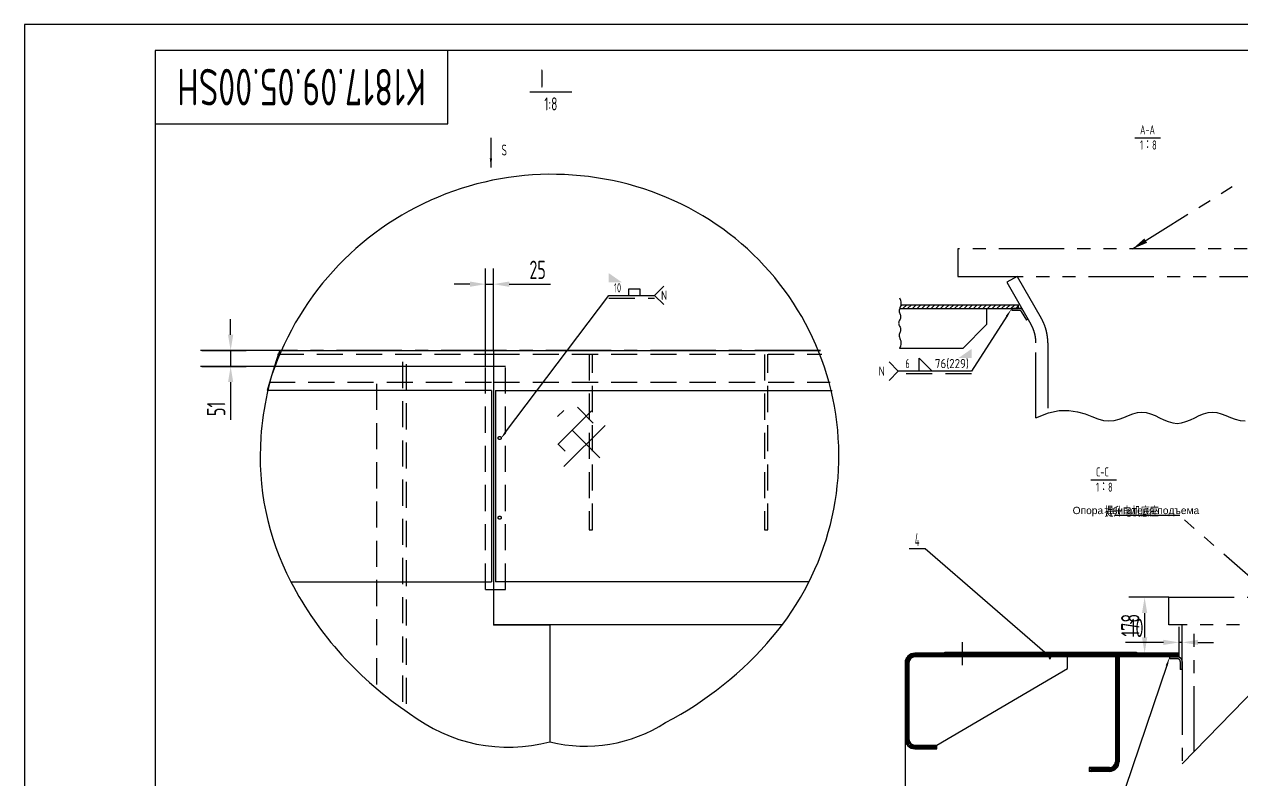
# Model space of a CAD drawing. Header units: millimetres. Extents: x -30 to 21000, y -299 to 14850.
# Drawn here: x 0 to 11638, y 7626 to 14850 of the extents above; entities that cross this region are included whole.
import ezdxf
from ezdxf.enums import TextEntityAlignment as Align

# ---------------------------------------------------------------- set-up
doc = ezdxf.new("R2010")
doc.units = ezdxf.units.MM
doc.header["$LTSCALE"] = 500
for name, pattern in [('F', [0.75, 0.5, -0.25]), ('G', [2, 1.25, -0.25, 0.25, -0.25]), ('K', [2.5, 1.25, -0.25, 0.25, -0.25, 0.25, -0.25])]:
    doc.linetypes.add(name, pattern=pattern)
for name, color, linetype in [('01', 7, 'Continuous'), ('02', 1, 'Continuous'), ('04', 2, 'F'), ('05', 4, 'G'), ('07', 6, 'K'), ('08', 1, 'Continuous'), ('11', 3, 'Continuous'), ('13', 3, 'Continuous')]:
    doc.layers.add(name, color=color, linetype=linetype)
doc.styles.get("Standard").update_dxf_attribs({"font": 'isocp', "width": 0.707, "bigfont": 'intecad.shx'})
doc.dimstyles.new('INTE', dxfattribs={"dimscale": 50, "dimtxt": 3.5, "dimasz": 3, "dimexe": 3, "dimexo": 0, "dimgap": 1, "dimtad": 1, "dimdec": 3, "dimdsep": 46, "dimtxsty": 'Standard', "dimcen": 0, "dimclrd": 1, "dimclre": 1, "dimclrt": 3, "dimaunit": 1, "dimadec": 0, "dimazin": 0, "dimtfac": 1, "dimtmove": 0, "dimatfit": 0, "dimfxl": 1, "dimarcsym": 0})
doc.dimstyles.new('inte_lin_lin4', dxfattribs={"dimscale": 50, "dimtxt": 3.5, "dimasz": 3, "dimexe": 3, "dimexo": 0, "dimgap": 1, "dimtad": 1, "dimtih": 1, "dimdec": 3, "dimdsep": 46, "dimtxsty": 'Standard', "dimblk2": 'inte_dim_blk', "dimsah": 1, "dimcen": 0, "dimse2": 1, "dimclrd": 1, "dimclre": 1, "dimclrt": 3, "dimaunit": 1, "dimadec": 0, "dimazin": 0, "dimtfac": 1, "dimtmove": 0, "dimatfit": 3, "dimfxl": 1, "dimarcsym": 0})
pattern_1 = [(135, (-70584.1, -19269.959), (-6.7351921, -6.7351921), [])]

# ---------------------------------------------------------------- blocks, each defined once
blk = doc.blocks.new('*U1', base_point=(16296, 16788))
at = {"layer": '02', "color": 1, "linetype": 'Continuous'}
for p, q in [((16431, 17192), (16371, 17133)), ((16696, 17188), (16374, 16866)), ((16561, 17222), (16713, 17070)), ((16825, 17048), (16431, 16654)), ((16511, 17003), (16776, 16737)), ((16373, 16871), (16443, 16801))]:
    blk.add_line(p, q, dxfattribs=at)
blk = doc.blocks.new('*D5')
at = {"layer": '08', "color": 1, "lineweight": -2}
for p, q in [((4410, 11578), (4410, 12515)), ((4485, 11731), (4485, 12515)), ((4260, 12365), (4110, 12365)), ((4410, 12365), (4485, 12365)), ((4635, 12365), (5030, 12365))]:
    blk.add_line(p, q, dxfattribs=at)
at = {"layer": '08', "color": 1}
for points in [[(4260, 12390), (4260, 12340), (4410, 12365)], [(4635, 12390), (4635, 12340), (4485, 12365)]]:
    blk.add_solid(points, dxfattribs=at)
at = {"layer": 'Defpoints', "color": 0}
for p in [(4485, 12365), (4485, 11731), (4410, 11578)]:
    blk.add_point(p, dxfattribs=at)
at = {"layer": '08', "color": 3, "insert": (4907, 12502), "char_height": 175, "attachment_point": 5}
blk.add_mtext('25', dxfattribs=at)
blk = doc.blocks.new('*D6')
at = {"layer": '08', "color": 1, "lineweight": -2}
for p, q in [((1972, 11881), (1972, 12031)), ((1696, 11731), (2122, 11731)), ((1972, 11731), (1972, 11578)), ((1696, 11578), (2122, 11578)), ((1972, 11428), (1972, 11066))]:
    blk.add_line(p, q, dxfattribs=at)
at = {"layer": '08', "color": 1}
for points in [[(1947, 11881), (1997, 11881), (1972, 11731)], [(1947, 11428), (1997, 11428), (1972, 11578)]]:
    blk.add_solid(points, dxfattribs=at)
at = {"layer": 'Defpoints', "color": 0}
for p in [(1696, 11731), (1696, 11578), (1972, 11578)]:
    blk.add_point(p, dxfattribs=at)
at = {"layer": '08', "color": 3, "insert": (1834, 11172), "char_height": 175, "attachment_point": 5, "rotation": 90}
blk.add_mtext('51', dxfattribs=at)
blk = doc.blocks.new('*D9')
at = {"layer": '08', "color": 1, "lineweight": -2}
for p, q in [((11039, 8836), (11039, 9089)), ((11069, 8837), (11069, 9089)), ((10889, 8939), (10528, 8939)), ((11069, 8939), (11039, 8939)), ((11219, 8939), (11369, 8939))]:
    blk.add_line(p, q, dxfattribs=at)
at = {"layer": '08', "color": 1}
for points in [[(10889, 8964), (10889, 8914), (11039, 8939)], [(11219, 8964), (11219, 8914), (11069, 8939)]]:
    blk.add_solid(points, dxfattribs=at)
at = {"layer": 'Defpoints', "color": 0}
for p in [(11039, 8939), (11039, 8836), (11069, 8837)]:
    blk.add_point(p, dxfattribs=at)
at = {"layer": '08', "color": 3, "insert": (10633, 9077), "char_height": 175, "attachment_point": 5}
blk.add_mtext('10', dxfattribs=at)
blk = doc.blocks.new('*D10')
at = {"layer": '08', "color": 1, "lineweight": -2}
for p, q in [((10941, 9370), (10560, 9370)), ((10710, 9220), (10710, 8986)), ((10932, 8836), (10560, 8836))]:
    blk.add_line(p, q, dxfattribs=at)
at = {"layer": '08', "color": 1}
for points in [[(10685, 9220), (10735, 9220), (10710, 9370)], [(10685, 8986), (10735, 8986), (10710, 8836)]]:
    blk.add_solid(points, dxfattribs=at)
at = {"layer": 'Defpoints', "color": 0}
for p in [(10941, 9370), (10710, 8836), (10932, 8836)]:
    blk.add_point(p, dxfattribs=at)
at = {"layer": '08', "color": 3, "insert": (10573, 9103), "char_height": 175, "attachment_point": 5, "rotation": 90}
blk.add_mtext('178', dxfattribs=at)
blk = doc.blocks.new('inte_dim_blk')
at = {"layer": '08', "color": 1}
blk.add_line((0, 0), (-3, 0), dxfattribs=at)
blk = doc.blocks.new('*D12')
at = {"layer": '08', "color": 1, "lineweight": -2}
for p, q in [((8420, 8224), (8420, 6947)), ((8270, 7097), (8120, 7097)), ((8570, 7097), (9151, 7097))]:
    blk.add_line(p, q, dxfattribs=at)
at = {"layer": '08', "color": 1}
blk.add_solid([(8270, 7122), (8270, 7072), (8420, 7097)], dxfattribs=at)
at = {"layer": 'Defpoints', "color": 0}
for p in [(8420, 8224), (8420, 7097), (8420, 6123)]:
    blk.add_point(p, dxfattribs=at)
at = {"layer": '08', "color": 1, "lineweight": -2, "xscale": 150, "yscale": 150, "zscale": 150, "rotation": 180}
blk.add_blockref('inte_dim_blk', (8420, 7097), dxfattribs=at)
at = {"layer": '08', "color": 3, "insert": (8936, 7234), "char_height": 175, "attachment_point": 5}
blk.add_mtext('4699', dxfattribs=at)
blk = doc.blocks.new('*U48', base_point=(251.96, 168.31))
at = {"layer": '01'}
for p, q in [((251.96, 168.31), (251.96, 182.31)), ((195.96, 168.31), (251.96, 168.31))]:
    blk.add_line(p, q, dxfattribs=at)
blk = doc.blocks.new('*U49')
at = {"layer": '04'}
blk.add_blockref('*U48', (0, 0), dxfattribs=at)
blk = doc.blocks.new('*U50')
at = {"layer": '01'}
for points in [[(415, 292), (25, 292)], [(25, 292), (25, 5)]]:
    blk.add_lwpolyline(points, dxfattribs=at)
at = {"layer": '02'}
for points in [[(420, 297), (0, 297)], [(0, 297), (0, 0)]]:
    blk.add_lwpolyline(points, dxfattribs=at)

msp = doc.modelspace()

# ---------------------------------------------------------------- hatches: boundary and pattern name
at = {"layer": '02', "linetype": 'Continuous'}
h = msp.add_hatch(dxfattribs=at)
h.set_pattern_fill('ANSI31', color=1, scale=10, style=0)
h.set_pattern_definition([(45, (-6785.412, 0), (-22.45064, 22.45064), [])])
h.paths.add_polyline_path([(9501.5663, 12131.7911), (9505.637, 12131.7911), (9505.637, 12167.7911), (8379.1007, 12167.7911), (8378.2266, 12162.0533), (8374.4311, 12149.1719), (8370.0139, 12137.6444), (8367.7336, 12131.7911)])
at = {"layer": '02'}
h = msp.add_hatch(dxfattribs=at)
h.set_pattern_fill('ANSI31', color=256, scale=3, angle=90, style=0)
h.set_pattern_definition(pattern_1)
edge = h.paths.add_edge_path()
edge.add_line((10631.1931, 8844.9089), (10631.1931, 8835.9089))
edge.add_line((8801.1931, 8844.9089), (10631.1931, 8844.9089))
edge.add_line((8801.1931, 8835.9089), (8801.1931, 8844.9089))
h = msp.add_hatch(dxfattribs=at)
h.set_pattern_fill('ANSI31', color=256, scale=3, style=0)
h.set_pattern_definition([(45, (-70584.1, -19269.959), (-6.7351921, 6.7351921), [])])
h.paths.add_polyline_path([(8420.1931, 8013.9089, 0.4142135624), (8513.1931, 7920.9089), (8723.1931, 7920.9089), (8723.1931, 7956.9089), (8513.1931, 7956.9089, -0.4142135624), (8456.1931, 8013.9089), (8456.1931, 8742.9089, -0.4142135624), (8513.1931, 8799.9089), (8966.1931, 8799.9089), (8966.1931, 8835.9089), (8513.1931, 8835.9089, 0.4142135624), (8420.1931, 8742.9089)])
h.paths.add_polyline_path([(11039.1931, 8835.9089), (8966.1931, 8835.9089), (8966.1931, 8799.9089), (11039.1931, 8799.9089)])
h = msp.add_hatch(dxfattribs=at)
h.set_pattern_fill('ANSI31', color=256, scale=3, angle=90, style=0)
h.set_pattern_definition(pattern_1)
h.paths.add_polyline_path([(10430.1931, 7797.9089, -0.4142135624), (10373.1931, 7740.9089), (10181.1931, 7740.9089), (10181.1931, 7704.9089), (10373.1931, 7704.9089, 0.4142135624), (10466.1931, 7797.9089), (10466.1931, 8799.9089), (10430.1931, 8799.9089)])

# ---------------------------------------------------------------- linework, layer by layer
for p, q in [((4485.1942, 11730.5401), (4485.1942, 9102.5401)), ((4485.1942, 11730.5401), (4485.1942, 9111.5401)), ((4503.1942, 11349.5401), (4503.1942, 9519.5401)), ((4485.1942, 9111.5401), (7247.2633, 9111.5401)), ((5025.1942, 9102.5401), (4485.1942, 9102.5401)), ((5025.1942, 9102.5401), (5025.1942, 7988.4961))]:
    msp.add_line(p, q)
at = {"layer": '01'}
for p, q in [((5233.4213, 14201.5012), (4833.4213, 14201.5012)), ((9439.6342, 12131.7911), (9505.637, 12131.7911)), ((4467.1942, 11349.5401), (2321.114, 11349.5401)), ((4503.1942, 11349.5401), (7723.1966, 11349.5401)), ((2547.2484, 9519.5401), (4467.1942, 9519.5401)), ((7497.0623, 9519.5401), (4503.1942, 9519.5401)), ((8801.1931, 8844.9089), (10631.1931, 8844.9089)), ((8801.1931, 8844.9089), (8801.1931, 8835.9089)), ((8801.1931, 8835.9089), (8801.1931, 8844.9089)), ((10631.1931, 8844.9089), (10631.1931, 8835.9089)), ((8420.1931, 8742.9089), (8420.1931, 8013.9089)), ((8456.1931, 8742.9089), (8456.1931, 8013.9089)), ((11039.1931, 8835.9089), (8513.1931, 8835.9089)), ((11039.1931, 8799.9089), (8513.1931, 8799.9089)), ((9971.883, 8689.8343), (9971.883, 8799.9089)), ((11024.1931, 8799.9089), (11039.1931, 8799.9089)), ((8723.1931, 7957.5109), (9971.883, 8689.8343)), ((8513.1931, 7956.9089), (8723.1931, 7956.9089)), ((8513.1931, 7920.9089), (8723.1931, 7920.9089)), ((8723.1931, 7956.9089), (8723.1931, 7957.5109)), ((8723.1931, 7920.9089), (8723.1931, 7956.9089))]:
    msp.add_line(p, q, dxfattribs=at)
at = {"layer": '01', "color": 7, "linetype": 'Continuous'}
for p, q in [((8367.7336, 12131.7911), (9501.5663, 12131.7911)), ((8379.1007, 12167.7911), (9505.637, 12167.7911)), ((9199.637, 12131.7911), (9199.637, 11978.7911)), ((9505.637, 12131.7911), (9505.637, 12167.7911)), ((8971.637, 11750.7911), (9199.637, 11978.7911)), ((2434.3148, 11730.5401), (4485.1942, 11730.5401)), ((4485.1942, 11730.5401), (7609.9959, 11730.5401)), ((8971.637, 11750.7911), (8367.9796, 11750.7911)), ((4467.1942, 11349.5401), (4467.1942, 9519.5401)), ((10430.1931, 8799.9089), (10430.1931, 7797.9089)), ((10466.1931, 8799.9089), (10466.1931, 7797.9089)), ((11039.1931, 8799.9089), (11039.1931, 8835.9089)), ((11039.1931, 8799.9089), (11039.1931, 8835.9089)), ((10373.1931, 7740.9089), (10181.1931, 7740.9089)), ((10181.1931, 7740.9089), (10181.1931, 7704.9089)), ((10373.1931, 7704.9089), (10181.1931, 7704.9089))]:
    msp.add_line(p, q, dxfattribs=at)
at = {"layer": '01'}
msp.add_lwpolyline([(5779.6983, 12257.9627), (5779.6983, 12320.4627), (5884.6983, 12320.4627), (5884.6983, 12257.9627)], dxfattribs=at)
msp.add_lwpolyline([(8555.0767, 11658.1895), (8680.0767, 11533.1895), (8555.0767, 11533.1895)], close=True, dxfattribs=at)
for centre, radius, start, end in [((8513.1931, 8742.9089), 93, 90, 180), ((8513.1931, 8742.9089), 57, 90, 180), ((8513.1931, 8013.9089), 93, 180, 270), ((8513.1931, 8013.9089), 57, 180, 270)]:
    msp.add_arc(centre, radius, start, end, dxfattribs=at)
at = {"layer": '01', "color": 7, "linetype": 'Continuous'}
for radius in [93, 57]:
    msp.add_arc((10373.1931, 7797.9089), radius, 270, 0, dxfattribs=at)
at = {"layer": '01'}
for points in [[(5587.1983, 12470.4627), (5712.1983, 12382.9627), (5587.1983, 12257.9627), (5587.1983, 12382.9627)], [(9055.0767, 11745.6895), (8930.0767, 11658.1895), (9055.0767, 11533.1895), (9055.0767, 11658.1895)]]:
    msp.add_solid(points, dxfattribs=at)
at = {"layer": '02'}
for p, q in [((4460.5053, 13764.8906), (4460.5053, 13479.8906)), ((10617.2627, 13765.6562), (10861.2012, 13765.6562)), ((2434.3148, 11730.5401), (1682.7166, 11730.5401)), ((2434.3148, 11577.5401), (1682.7166, 11577.5401)), ((4410.1942, 11577.5401), (1695.7506, 11577.5401)), ((10196.3839, 10493.3973), (10440.3224, 10493.3973)), ((8612.953, 9833.6205), (8457.953, 9833.6205)), ((9804.7404, 8799.9089), (8612.953, 9833.6205)), ((8817.1687, 8835.9089), (8808.1687, 8844.9089)), ((8830.6391, 8835.9089), (8821.6391, 8844.9089)), ((8844.1095, 8835.9089), (8835.1095, 8844.9089)), ((8857.5798, 8835.9089), (8848.5798, 8844.9089)), ((8871.0502, 8835.9089), (8862.0502, 8844.9089)), ((8884.5206, 8835.9089), (8875.5206, 8844.9089)), ((8897.991, 8835.9089), (8888.991, 8844.9089)), ((8911.4614, 8835.9089), (8902.4614, 8844.9089)), ((8924.9318, 8835.9089), (8915.9318, 8844.9089)), ((8938.4021, 8835.9089), (8929.4021, 8844.9089)), ((8951.8725, 8835.9089), (8942.8725, 8844.9089)), ((8965.3429, 8835.9089), (8956.3429, 8844.9089)), ((8978.8133, 8835.9089), (8969.8133, 8844.9089)), ((8992.2837, 8835.9089), (8983.2837, 8844.9089)), ((9005.7541, 8835.9089), (8996.7541, 8844.9089)), ((9019.2245, 8835.9089), (9010.2245, 8844.9089)), ((9032.6948, 8835.9089), (9023.6948, 8844.9089)), ((9046.1652, 8835.9089), (9037.1652, 8844.9089)), ((9059.6356, 8835.9089), (9050.6356, 8844.9089)), ((9073.106, 8835.9089), (9064.106, 8844.9089)), ((9086.5764, 8835.9089), (9077.5764, 8844.9089)), ((9100.0468, 8835.9089), (9091.0468, 8844.9089)), ((9113.5171, 8835.9089), (9104.5171, 8844.9089)), ((9126.9875, 8835.9089), (9117.9875, 8844.9089)), ((9140.4579, 8835.9089), (9131.4579, 8844.9089)), ((9153.9283, 8835.9089), (9144.9283, 8844.9089)), ((9167.3987, 8835.9089), (9158.3987, 8844.9089)), ((9180.8691, 8835.9089), (9171.8691, 8844.9089)), ((9194.3394, 8835.9089), (9185.3394, 8844.9089)), ((9207.8098, 8835.9089), (9198.8098, 8844.9089)), ((9221.2802, 8835.9089), (9212.2802, 8844.9089)), ((9234.7506, 8835.9089), (9225.7506, 8844.9089)), ((9248.221, 8835.9089), (9239.221, 8844.9089)), ((9261.6914, 8835.9089), (9252.6914, 8844.9089)), ((9275.1618, 8835.9089), (9266.1618, 8844.9089)), ((9288.6321, 8835.9089), (9279.6321, 8844.9089)), ((9302.1025, 8835.9089), (9293.1025, 8844.9089)), ((9315.5729, 8835.9089), (9306.5729, 8844.9089)), ((9329.0433, 8835.9089), (9320.0433, 8844.9089)), ((9342.5137, 8835.9089), (9333.5137, 8844.9089)), ((9355.9841, 8835.9089), (9346.9841, 8844.9089)), ((9369.4544, 8835.9089), (9360.4544, 8844.9089)), ((9382.9248, 8835.9089), (9373.9248, 8844.9089)), ((9396.3952, 8835.9089), (9387.3952, 8844.9089)), ((9409.8656, 8835.9089), (9400.8656, 8844.9089)), ((9423.336, 8835.9089), (9414.336, 8844.9089)), ((9436.8064, 8835.9089), (9427.8064, 8844.9089)), ((9450.2767, 8835.9089), (9441.2767, 8844.9089)), ((9463.7471, 8835.9089), (9454.7471, 8844.9089)), ((9477.2175, 8835.9089), (9468.2175, 8844.9089)), ((9490.6879, 8835.9089), (9481.6879, 8844.9089)), ((9504.1583, 8835.9089), (9495.1583, 8844.9089)), ((9517.6287, 8835.9089), (9508.6287, 8844.9089)), ((9531.0991, 8835.9089), (9522.0991, 8844.9089)), ((9544.5694, 8835.9089), (9535.5694, 8844.9089)), ((9558.0398, 8835.9089), (9549.0398, 8844.9089)), ((9571.5102, 8835.9089), (9562.5102, 8844.9089)), ((9584.9806, 8835.9089), (9575.9806, 8844.9089)), ((9598.451, 8835.9089), (9589.451, 8844.9089)), ((9611.9214, 8835.9089), (9602.9214, 8844.9089)), ((9625.3917, 8835.9089), (9616.3917, 8844.9089)), ((9638.8621, 8835.9089), (9629.8621, 8844.9089)), ((9652.3325, 8835.9089), (9643.3325, 8844.9089)), ((9665.8029, 8835.9089), (9656.8029, 8844.9089)), ((9679.2733, 8835.9089), (9670.2733, 8844.9089)), ((9692.7437, 8835.9089), (9683.7437, 8844.9089)), ((9706.214, 8835.9089), (9697.214, 8844.9089)), ((9719.6844, 8835.9089), (9710.6844, 8844.9089)), ((9733.1548, 8835.9089), (9724.1548, 8844.9089)), ((9746.6252, 8835.9089), (9737.6252, 8844.9089)), ((9760.0956, 8835.9089), (9751.0956, 8844.9089)), ((9773.566, 8835.9089), (9764.566, 8844.9089)), ((9787.0364, 8835.9089), (9778.0364, 8844.9089)), ((9800.5067, 8835.9089), (9791.5067, 8844.9089)), ((9813.9771, 8835.9089), (9804.9771, 8844.9089)), ((9827.4475, 8835.9089), (9818.4475, 8844.9089)), ((9840.9179, 8835.9089), (9831.9179, 8844.9089)), ((9854.3883, 8835.9089), (9845.3883, 8844.9089)), ((9867.8587, 8835.9089), (9858.8587, 8844.9089)), ((9881.329, 8835.9089), (9872.329, 8844.9089)), ((9894.7994, 8835.9089), (9885.7994, 8844.9089)), ((9908.2698, 8835.9089), (9899.2698, 8844.9089)), ((9921.7402, 8835.9089), (9912.7402, 8844.9089)), ((9935.2106, 8835.9089), (9926.2106, 8844.9089)), ((9948.681, 8835.9089), (9939.681, 8844.9089)), ((9962.1513, 8835.9089), (9953.1513, 8844.9089)), ((9975.6217, 8835.9089), (9966.6217, 8844.9089)), ((9989.0921, 8835.9089), (9980.0921, 8844.9089)), ((10002.5625, 8835.9089), (9993.5625, 8844.9089)), ((10016.0329, 8835.9089), (10007.0329, 8844.9089)), ((10029.5033, 8835.9089), (10020.5033, 8844.9089)), ((10042.9737, 8835.9089), (10033.9737, 8844.9089)), ((10056.444, 8835.9089), (10047.444, 8844.9089)), ((10069.9144, 8835.9089), (10060.9144, 8844.9089)), ((10083.3848, 8835.9089), (10074.3848, 8844.9089)), ((10096.8552, 8835.9089), (10087.8552, 8844.9089)), ((10110.3256, 8835.9089), (10101.3256, 8844.9089)), ((10123.796, 8835.9089), (10114.796, 8844.9089)), ((10137.2663, 8835.9089), (10128.2663, 8844.9089)), ((10150.7367, 8835.9089), (10141.7367, 8844.9089)), ((10164.2071, 8835.9089), (10155.2071, 8844.9089)), ((10177.6775, 8835.9089), (10168.6775, 8844.9089)), ((10191.1479, 8835.9089), (10182.1479, 8844.9089)), ((10204.6183, 8835.9089), (10195.6183, 8844.9089)), ((10218.0886, 8835.9089), (10209.0886, 8844.9089)), ((10231.559, 8835.9089), (10222.559, 8844.9089)), ((10245.0294, 8835.9089), (10236.0294, 8844.9089)), ((10258.4998, 8835.9089), (10249.4998, 8844.9089)), ((10271.9702, 8835.9089), (10262.9702, 8844.9089)), ((10285.4406, 8835.9089), (10276.4406, 8844.9089)), ((10298.911, 8835.9089), (10289.911, 8844.9089)), ((10312.3813, 8835.9089), (10303.3813, 8844.9089)), ((10325.8517, 8835.9089), (10316.8517, 8844.9089)), ((10339.3221, 8835.9089), (10330.3221, 8844.9089)), ((10352.7925, 8835.9089), (10343.7925, 8844.9089)), ((10366.2629, 8835.9089), (10357.2629, 8844.9089)), ((10379.7333, 8835.9089), (10370.7333, 8844.9089)), ((10393.2036, 8835.9089), (10384.2036, 8844.9089)), ((10406.674, 8835.9089), (10397.674, 8844.9089)), ((10420.1444, 8835.9089), (10411.1444, 8844.9089)), ((10433.6148, 8835.9089), (10424.6148, 8844.9089)), ((10447.0852, 8835.9089), (10438.0852, 8844.9089)), ((10460.5556, 8835.9089), (10451.5556, 8844.9089)), ((10474.0259, 8835.9089), (10465.0259, 8844.9089)), ((10487.4963, 8835.9089), (10478.4963, 8844.9089)), ((10500.9667, 8835.9089), (10491.9667, 8844.9089)), ((10514.4371, 8835.9089), (10505.4371, 8844.9089)), ((10527.9075, 8835.9089), (10518.9075, 8844.9089)), ((10541.3779, 8835.9089), (10532.3779, 8844.9089)), ((10554.8483, 8835.9089), (10545.8483, 8844.9089)), ((10568.3186, 8835.9089), (10559.3186, 8844.9089)), ((10581.789, 8835.9089), (10572.789, 8844.9089)), ((10595.2594, 8835.9089), (10586.2594, 8844.9089)), ((10608.7298, 8835.9089), (10599.7298, 8844.9089)), ((10622.2002, 8835.9089), (10613.2002, 8844.9089)), ((10631.1931, 8840.3864), (10626.6706, 8844.9089)), ((8803.6983, 8835.9089), (8801.1931, 8838.4141))]:
    msp.add_line(p, q, dxfattribs=at)
for points, format in [([(4460.5053, 13569.8906, 22.5, 0, 0), (4460.5053, 13479.8906, 0, 0, 0)], "xyseb"), ([(2442.9387, 11730.5401, 0.0714999281), (2261.1458, 10903.3586, 0.1396237552), (2547.2484, 9519.5401, 0.1270407747), (3683.4261, 8260.2709, 0.2345732358), (5025.1942, 7988.4961, 0.2078026762), (6129.8666, 8172.6696, 0.0973576811), (7153.6742, 8991.8064, 0.4888604574), (6282.5824, 13129.5191, 0.4684612203), (2321.114, 11349.5401)], "xyb"), ([(9439.6342, 12131.7911, 0, 20, 0), (9392.3404, 12058.1736, 20, 20, 0)], "xyseb"), ([(4548.6914, 10879.3969, 0, 20, 0), (4601.3399, 10949.2853, 20, 20, 0)], "xyseb"), ([(10949.1931, 8799.9089, 0, 20, 0), (10921.2157, 8717.0023, 20, 20, 0)], "xyseb")]:
    msp.add_lwpolyline(points, format=format, dxfattribs=at)
for points in [[(6113.0867, 12346.3511), (6024.6983, 12257.9627), (6113.0867, 12169.5744)], [(4601.3399, 10949.2853), (5587.1983, 12257.9627), (6024.6983, 12257.9627)], [(8367.9796, 12233.0038), (8376.2771, 12211.7638), (8380.1103, 12193.0549), (8380.4399, 12176.5828), (8378.2266, 12162.0533), (8374.4311, 12149.1719), (8370.0139, 12137.6444), (8365.9359, 12127.1764), (8363.1575, 12117.4737), (8362.3946, 12108.2811), (8363.3835, 12099.5006), (8365.6156, 12091.0733), (8368.5824, 12082.9402), (8371.7752, 12075.0427), (8374.6854, 12067.3217), (8376.8045, 12059.7184), (8377.6239, 12052.1741), (8376.7951, 12044.6395), (8374.61, 12037.1049), (8371.5209, 12029.5703), (8367.9796, 12022.0358), (8364.4384, 12014.5012), (8361.3492, 12006.9666), (8359.1642, 11999.4321), (8358.3354, 11991.8975), (8359.1642, 11984.3629), (8361.3492, 11976.8283), (8364.4384, 11969.2938), (8367.9796, 11961.7592), (8371.5209, 11954.2246), (8374.61, 11946.69), (8376.7951, 11939.1555), (8377.6239, 11931.6209), (8376.8045, 11924.0765), (8374.6854, 11916.4733), (8371.7752, 11908.7523), (8368.5824, 11900.8547), (8365.6156, 11892.7217), (8363.3835, 11884.2944), (8362.3946, 11875.5138), (8363.1575, 11866.3213), (8365.9359, 11856.6185), (8370.0139, 11846.1506), (8374.4311, 11834.6231), (8378.2266, 11821.7417), (8380.4399, 11807.2121), (8380.1103, 11790.7401), (8376.2771, 11772.0312), (8367.9796, 11750.7911)], [(9392.3404, 12058.1736), (9055.0767, 11533.1895), (8355.0767, 11533.1895)], [(8266.6884, 11621.5778), (8355.0767, 11533.1895), (8266.6884, 11444.8011)], [(9670.8631, 11087.6825), (9789.7793, 11134.1372), (9894.5244, 11155.5982), (9986.7463, 11157.4437), (10068.0926, 11145.0522), (10140.2113, 11123.8022), (10204.7501, 11099.072), (10263.3569, 11076.2401), (10317.6793, 11060.6849), (10369.1456, 11056.4138), (10418.3049, 11061.9504), (10465.4869, 11074.4473), (10511.0211, 11091.0572), (10555.2371, 11108.9325), (10598.4643, 11125.2259), (10641.0325, 11137.0901), (10683.2711, 11141.6775), (10725.4547, 11137.0373), (10767.6384, 11124.8041), (10809.8221, 11107.5088), (10852.0057, 11087.6825), (10894.1894, 11067.8561), (10936.373, 11050.5608), (10978.5567, 11038.3276), (11020.7404, 11033.6874), (11062.924, 11038.3276), (11105.1077, 11050.5608), (11147.2914, 11067.8561), (11189.475, 11087.6825), (11231.6587, 11107.5088), (11273.8424, 11124.8041), (11316.026, 11137.0373), (11358.2097, 11141.6775), (11400.4483, 11137.0901), (11443.0164, 11125.2259), (11486.2437, 11108.9325), (11530.4596, 11091.0572), (11575.9938, 11074.4473), (11623.1758, 11061.9504), (11672.3352, 11056.4138)], [(12621.8596, 9369.9089), (11069.1931, 7778.0598)], [(10921.2157, 8717.0023), (10394.268, 7155.4755), (9694.268, 7155.4755)]]:
    msp.add_lwpolyline(points, dxfattribs=at)
at = {"layer": '04'}
for p, q in [((5587.1983, 12231.7127), (6024.6983, 12231.7127)), ((3618.1942, 8371.3181), (3618.1942, 11694.5401)), ((3654.1942, 8350.4717), (3654.1942, 11694.5401)), ((4485.1942, 11694.5401), (7623.2915, 11694.5401)), ((5400.1942, 11693.3527), (5400.1942, 10016.3527)), ((5430.1942, 10016.3527), (5430.1942, 11694.5401)), ((7077.1942, 11693.3527), (7077.1942, 10016.3527)), ((7107.1942, 10016.3527), (7107.1942, 11694.5401)), ((3369.1942, 8536.7695), (3369.1942, 11427.5401)), ((9055.0767, 11506.9395), (8355.0767, 11506.9395)), ((5400.1942, 10016.3527), (5430.1942, 10016.3527)), ((7077.1942, 10016.3527), (7107.1942, 10016.3527))]:
    msp.add_line(p, q, dxfattribs=at)
at = {"layer": '04', "color": 2, "linetype": 'F'}
for p, q in [((2421.0191, 11694.5401), (4485.1942, 11694.5401)), ((4410.1942, 9444.5401), (4410.1942, 11577.5401)), ((4600.6942, 11577.5401), (4410.1942, 11577.5401)), ((4600.6942, 9444.5401), (4600.6942, 11577.5401)), ((2339.4909, 11427.5401), (4485.1942, 11427.5401)), ((4485.1942, 11427.5401), (7704.8198, 11427.5401)), ((4410.1942, 9444.5401), (4600.6942, 9444.5401))]:
    msp.add_line(p, q, dxfattribs=at)
for centre in [(4543.6942, 10893.5401), (4543.6942, 10131.5401)]:
    msp.add_circle(centre, 15, dxfattribs=at)
at = {"layer": '05', "color": 4, "linetype": 'G'}
for p, q in [((7609.9959, 11730.5401), (2434.3148, 11730.5401)), ((8966.1931, 8941.5991), (8966.1931, 8721.0041))]:
    msp.add_line(p, q, dxfattribs=at)
at = {"layer": '07', "color": 6, "linetype": 'K'}
for p, q in [((12441.6151, 12701.7911), (8924.2181, 12701.7911)), ((8924.2181, 12701.7911), (8924.2181, 12439.7651)), ((8924.2181, 12439.7651), (12441.6151, 12439.7651)), ((9514.6342, 12131.7911), (9439.6342, 12131.7911)), ((9515.6534, 12113.7911), (9439.6342, 12113.7911)), ((9514.6342, 12131.7911), (9515.6534, 12131.7911)), ((9514.6342, 12131.7911), (9515.6534, 12131.7911)), ((10941.215, 9369.9089), (12621.8596, 9369.9089)), ((10941.215, 9107.8829), (10941.215, 9369.9089)), ((12366.2832, 9107.8829), (10941.215, 9107.8829)), ((11024.1931, 8781.9089), (10949.1931, 8781.9089))]:
    msp.add_line(p, q, dxfattribs=at)
at = {"layer": '07'}
for p, q in [((9490.2651, 12439.7651), (9391.5382, 12382.7651)), ((9391.5382, 12382.7651), (9622.6323, 11982.4983)), ((9490.2651, 12439.7651), (9721.3592, 12039.4983)), ((9439.6342, 12131.7911), (9439.6342, 12113.7911)), ((9529.6342, 12131.7911), (9529.6342, 12131.7911)), ((9531.2419, 12104.7911), (9579.1342, 12021.8392)), ((9594.7227, 12030.8392), (9579.1342, 12021.8392)), ((9670.8631, 11087.6825), (9670.8631, 11802.4983)), ((9784.8631, 11802.4983), (9784.8631, 11132.2167)), ((11069.1931, 8679.9089), (11069.1931, 9107.8829)), ((11183.1931, 7894.9367), (11183.1931, 9107.8829)), ((10949.1931, 8799.9089), (10949.1931, 8781.9089)), ((10949.1931, 8799.9089), (11024.1931, 8799.9089)), ((11039.1931, 8799.9089), (11039.1931, 8799.9089)), ((11051.1931, 8754.9089), (11051.1931, 8679.9089)), ((11069.1931, 8754.9089), (11069.1931, 8679.9089)), ((11069.1931, 8679.9089), (11051.1931, 8679.9089)), ((11069.1931, 8679.9089), (11069.1931, 7778.0598))]:
    msp.add_line(p, q, dxfattribs=at)
at = {"layer": '07', "color": 6, "linetype": 'K'}
msp.add_arc((9515.6534, 12095.7911), 36, 30, 90, dxfattribs=at)
at = {"layer": '07'}
for centre, radius, start, end in [((9515.6534, 12095.7911), 18, 30, 90), ((9310.8631, 11802.4983), 474, 0, 30), ((9310.8631, 11802.4983), 360, 0, 30), ((11024.1931, 8754.9089), 45, 0, 90), ((11024.1931, 8754.9089), 27, 0, 90)]:
    msp.add_arc(centre, radius, start, end, dxfattribs=at)

# ---------------------------------------------------------------- block references
at = {"layer": '01', "xscale": 50, "yscale": 50, "zscale": 50}
msp.add_blockref('*U50', (0, 0), dxfattribs=at)
at = {"layer": '01', "xscale": 50, "yscale": 50}
msp.add_blockref('*U49', (4050, 13900), dxfattribs=at)
at = {"layer": '07'}
msp.add_blockref('*U1', (5022.1553, 10754.3378), dxfattribs=at)

# ---------------------------------------------------------------- texts
at = {"layer": '01', "attachment_point": 1}
for s, insert, char_height in [('{\\C3;I}', (4929.7407, 14418.8173), 175), ('{\\fArial|b0|i0|c204|p34;\\W1;\\C3;Опора двигателя подъема}', (10021.6318, 10235.8692), 70)]:
    msp.add_mtext(s, dxfattribs=dict(at, insert=insert, char_height=char_height))
at = {"layer": '01', "char_height": 87.5, "width": 1723.973, "attachment_point": 1}
for s, insert in [('{\\C3;A-A\\P1：8}', (10666.3082, 13885.3875)), ('{\\C3;C-C\\P1：8}', (10245.4294, 10613.1286))]:
    msp.add_mtext(s, dxfattribs=dict(at, insert=insert))
at = {"layer": '02', "width": 0.605172}
msp.add_text('●', height=50, dxfattribs=at).set_placement((9789.7404, 8774.9089), (9819.7404, 8774.9089), align=Align.FIT)
at = {"layer": '07', "color": 3, "insert": (10845.3455, 10184.4578), "char_height": 87.5, "attachment_point": 6}
msp.add_mtext('提升电机底座', dxfattribs=at)
at = {"layer": '11', "width": 0.696133}
msp.add_text('K1817.09.05.00SH', height=350, rotation=180, dxfattribs=at).set_placement((3838.811, 14425), (1461.189, 14425), align=Align.FIT)
at = {"layer": '11', "width": 0.707}
msp.add_text('1:8', height=125, dxfattribs=at).set_placement((5033.4213, 14026.5012), align=Align.CENTER)
msp.add_text('S', height=105, dxfattribs=at).set_placement((4561.1455, 13563.7486), align=Align.BOTTOM_LEFT)
at = {"layer": '11', "width": 0.543846}
msp.add_text('4', height=123.7437, dxfattribs=at).set_placement((8513.5813, 9858.6205), (8557.3247, 9858.6205), align=Align.FIT)
at = {"layer": '13', "width": 0.707}
for s, p in [('10', (5637.1983, 12286.7127)), ('6', (8422.5767, 11561.9395))]:
    msp.add_text(s, height=87.5, dxfattribs=at).set_placement(p)
at = {"layer": '13'}
for s, width, p, p2 in [('N', 1.010989, (6087.1983, 12214.2127), (6144.6983, 12214.2127)), ('76(229)', 0.89434, (8705.0767, 11561.9395), (9030.0767, 11561.9395)), ('N', 1.010989, (8167.5767, 11489.4395), (8225.0767, 11489.4395))]:
    msp.add_text(s, height=87.5, dxfattribs=dict(at, width=width)).set_placement(p, p2, align=Align.FIT)

# ---------------------------------------------------------------- dimensions: what is measured, and where the dimension line sits
at = {"layer": '08'}
for base, p1, p2, text, picture, middle in [((4485.1942, 12364.8912), (4410.1942, 11577.5401), (4485.1942, 11730.5401), '25', '*D5', (4907.3763, 12502.4085)), ((11039.1931, 8939.4325), (11069.1931, 8837.2704), (11039.1931, 8835.9089), '10', '*D9', (10633.4682, 9076.9325))]:
    dim = msp.add_linear_dim(base=base, p1=p1, p2=p2, text=text, dimstyle='INTE', dxfattribs=at)
    dim.commit()
    dim.dimension.update_dxf_attribs({"geometry": picture, "text_midpoint": middle})
for base, p1, p2, text, picture, middle in [((1971.9192, 11577.5401), (1695.7506, 11730.5401), (1695.7506, 11577.5401), '51', '*D6', (1834.4192, 11171.8639)), ((10710.1522, 8835.9089), (10941.215, 9369.9089), (10931.8415, 8835.9089), '178', '*D10', (10572.6522, 9102.9089))]:
    dim = msp.add_linear_dim(base=base, p1=p1, p2=p2, angle=90, text=text, dimstyle='INTE', dxfattribs=at)
    dim.commit()
    dim.dimension.update_dxf_attribs({"geometry": picture, "text_midpoint": middle})
dim = msp.add_linear_dim(base=(8420.1931, 7096.945), p1=(8420.1931, 8223.5847), p2=(8420.1931, 6123.4435), text='4699', dimstyle='inte_lin_lin4', override={"dimpost": '%%c<>'}, dxfattribs=at)
dim.commit()
dim.dimension.update_dxf_attribs({"geometry": '*D12', "text_midpoint": (8935.6807, 7234.445)})

# ---------------------------------------------------------------- leaders
at = {"layer": '07'}
msp.add_leader([(10593.0222, 12701.7911), (11634.0461, 13352.1155)], dimstyle='INTE', dxfattribs=at)
at = {"layer": '07', "annotation_type": 0, "has_hookline": 1, "hookline_direction": 1, "text_width": 424.7892}
msp.add_leader([(11936.3694, 9369.9089), (11045.3455, 10152.0681), (10895.3455, 10152.0681)], dimstyle='INTE', dxfattribs=at)

doc.saveas('drawing.dxf')
